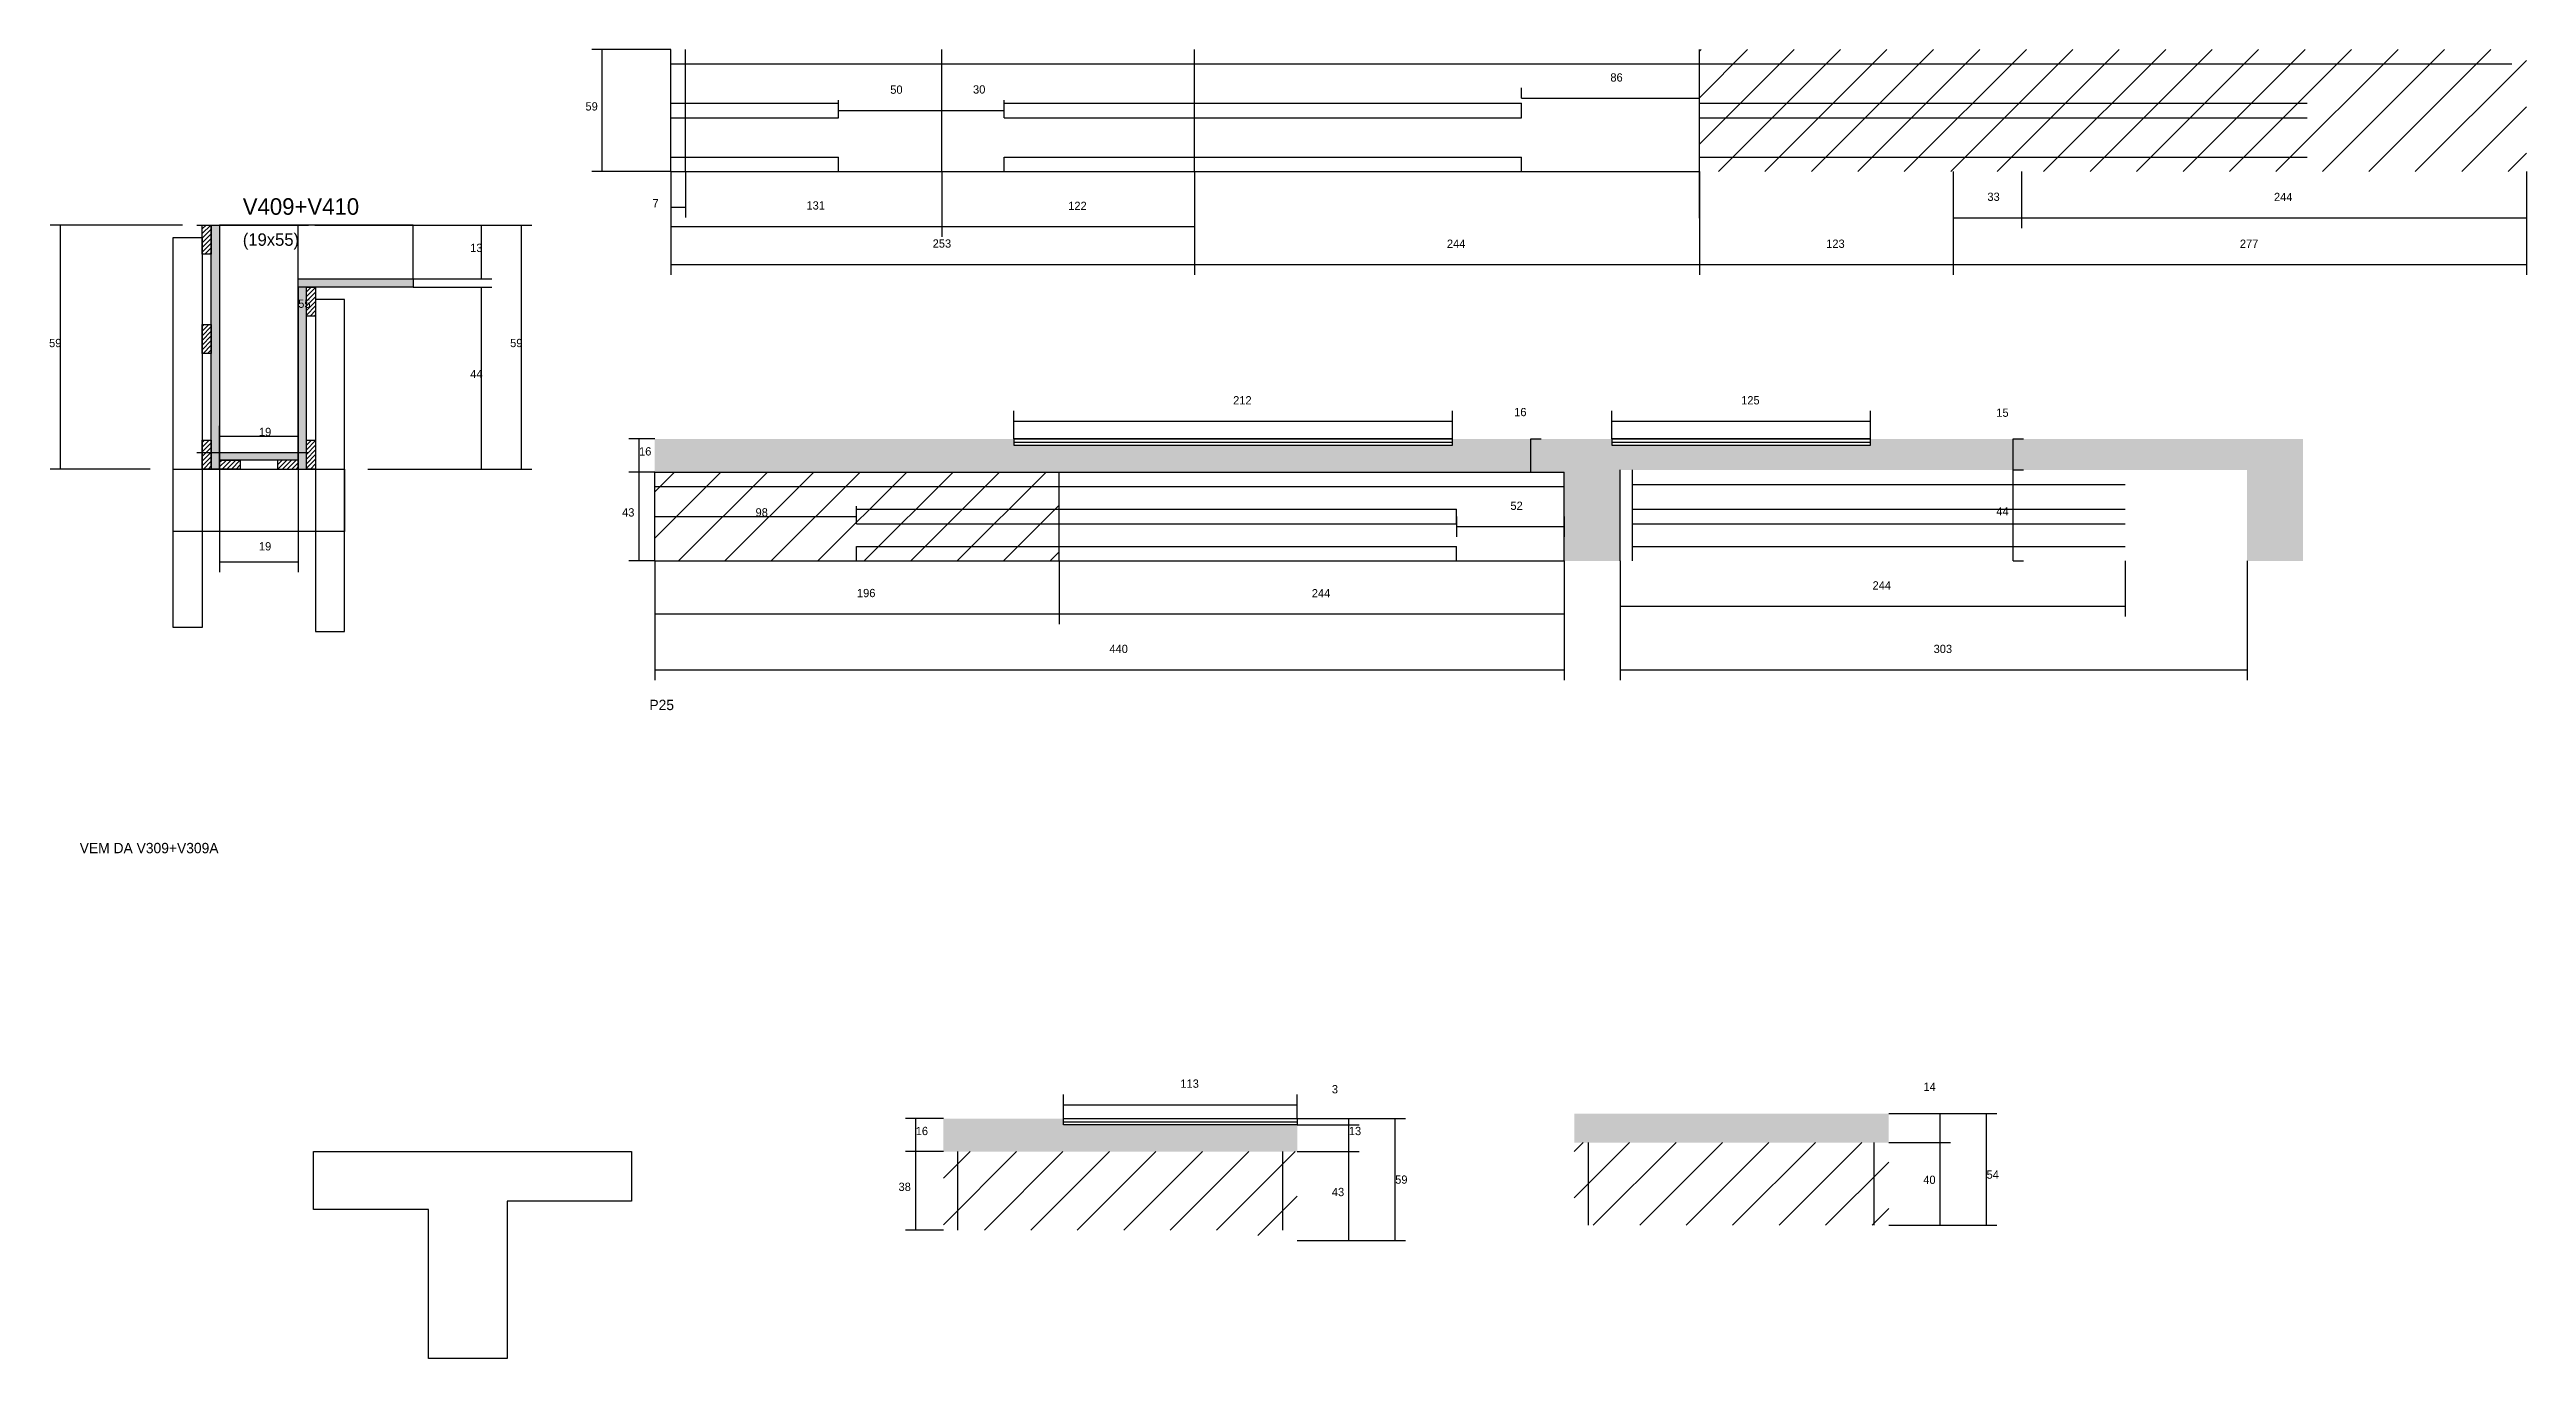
# Model space of a CAD drawing. Header units: metres. Extents: x 3196 to 4393, y 2890 to 3523.
import ezdxf

# ---------------------------------------------------------------- set-up
doc = ezdxf.new("R2010")
doc.units = ezdxf.units.M
for name, color, linetype in [('CONCRETO', 251, 'Continuous'), ('COTA', 241, 'Continuous'), ('Cota Seção (2x)', 4, 'Continuous'), ('Hachura', 253, 'Continuous'), ('Madeira', 126, 'Continuous'), ('NOMENCLATURA', 7, 'Continuous'), ('Painéis', 200, 'Continuous'), ('REAPROVEITAMENTO', 251, 'Continuous'), ('SARR_2.2x7', 40, 'Continuous'), ('SARR_3.5x7', 81, 'Continuous'), ('SARR_EDITAR', 141, 'Continuous'), ('Texto Seção', 7, 'Continuous')]:
    doc.layers.add(name, color=color, linetype=linetype)

msp = doc.modelspace()

# ---------------------------------------------------------------- hatches: boundary and pattern name
at = {"layer": 'COTA'}
h = msp.add_hatch(dxfattribs=at)
h.set_pattern_fill('AR-CONC', scale=0.03)
h.paths.add_polyline_path([(4285.1, 3327.5), (4285.1, 3327.5), (4285.1, 3327.5), (4285.1, 3334.5), (4285.1, 3334.5), (4076.1, 3334.5), (4076.1, 3334.5), (4076.1, 3331.5), (4076.1, 3331.5), (3951.1, 3331.5), (3951.1, 3331.5), (3951.1, 3334.5), (3951.1, 3334.5), (3874.1, 3334.5), (3874.1, 3334.5), (3874.1, 3331.5), (3874.1, 3331.5), (3662.1, 3331.5), (3662.1, 3331.5), (3662.1, 3334.5), (3662.1, 3334.5), (3488.6, 3334.5), (3488.6, 3334.5), (3488.6, 3318.5), (3488.6, 3318.5), (3876.1, 3318.5), (3876.1, 3318.5), (3928.1, 3318.5), (3928.1, 3318.5), (3928.1, 3275.5), (3928.1, 3275.5), (3955.1, 3275.5), (3955.1, 3275.5), (3955.1, 3319.5), (3955.1, 3319.5), (4258.1, 3319.5), (4258.1, 3319.5), (4258.1, 3275.5), (4258.1, 3275.5), (4285.1, 3275.5), (4285.1, 3275.5), (4285.1, 3327.5)])
h = msp.add_hatch(dxfattribs=at)
h.set_pattern_fill('AR-CONC', scale=0.03)
h.paths.add_polyline_path([(3906, 3287.7), (3926.8, 3303.1), (3926.8, 3303.1), (3906, 3287.7)])
h = msp.add_hatch(dxfattribs=at)
h.set_pattern_fill('AR-CONC', scale=0.03)
h.paths.add_polyline_path([(3799.1, 3002.9), (3686.1, 3002.9), (3686.1, 3002.9), (3686.1, 3005.9), (3686.1, 3005.9), (3628.1, 3005.9), (3628.1, 3005.9), (3628.1, 2989.9), (3628.1, 2989.9), (3799.1, 2989.9), (3799.1, 2989.9), (3799.1, 3002.9)])
h = msp.add_hatch(dxfattribs=at)
h.set_pattern_fill('AR-CONC', scale=0.03)
h.paths.add_polyline_path([(4084.9, 3008.3), (3932.9, 3008.3), (3932.9, 3008.3), (3932.9, 2994.3), (3932.9, 2994.3), (4084.9, 2994.3), (4084.9, 2994.3), (4084.9, 3008.3)])
at = {"layer": 'Hachura'}
h = msp.add_hatch(dxfattribs=at)
h.set_pattern_fill('ANSI31', scale=0.5)
h.paths.add_polyline_path([(3274.3, 3423.9), (3269.9, 3423.9), (3269.9, 3423.9), (3269.9, 3437.9), (3269.9, 3437.9), (3274.3, 3437.9), (3274.3, 3437.9), (3274.3, 3423.9)])
h = msp.add_hatch(color=8, dxfattribs=at)
h.dxf.hatch_style = 1
h.paths.add_polyline_path([(3274.3, 3437.9), (3278.3, 3437.9), (3278.3, 3437.9), (3278.3, 3319.9), (3278.3, 3319.9), (3274.3, 3319.9), (3274.3, 3319.9), (3274.3, 3437.9)])
h = msp.add_hatch(color=8, dxfattribs=at)
h.dxf.hatch_style = 1
h.paths.add_polyline_path([(3316.3, 3407.9), (3316.3, 3411.9), (3316.3, 3411.9), (3371.9, 3411.9), (3371.9, 3411.9), (3371.9, 3407.9), (3371.9, 3407.9), (3316.3, 3407.9)])
h = msp.add_hatch(color=8, dxfattribs=at)
h.dxf.hatch_style = 1
h.paths.add_polyline_path([(3316.3, 3407.9), (3320.3, 3407.9), (3320.3, 3407.9), (3320.3, 3319.9), (3320.3, 3319.9), (3316.3, 3319.9), (3316.3, 3319.9), (3316.3, 3407.9)])
h = msp.add_hatch(dxfattribs=at)
h.set_pattern_fill('ANSI31', scale=0.5)
h.paths.add_polyline_path([(3324.7, 3393.9), (3320.3, 3393.9), (3320.3, 3393.9), (3320.3, 3407.9), (3320.3, 3407.9), (3324.7, 3407.9), (3324.7, 3407.9), (3324.7, 3393.9)])
h = msp.add_hatch(dxfattribs=at)
h.set_pattern_fill('ANSI31', scale=0.5)
h.paths.add_polyline_path([(3274.3, 3375.8), (3269.9, 3375.8), (3269.9, 3375.8), (3269.9, 3389.8), (3269.9, 3389.8), (3274.3, 3389.8), (3274.3, 3389.8), (3274.3, 3375.8)])
h = msp.add_hatch(dxfattribs=at)
h.set_pattern_fill('ANSI31', scale=0.5)
h.paths.add_polyline_path([(3274.3, 3319.9), (3269.9, 3319.9), (3269.9, 3319.9), (3269.9, 3333.9), (3269.9, 3333.9), (3274.3, 3333.9), (3274.3, 3333.9), (3274.3, 3319.9)])
h = msp.add_hatch(color=8, dxfattribs=at)
h.dxf.hatch_style = 1
h.paths.add_polyline_path([(3278.3, 3324.3), (3278.3, 3327.9), (3278.3, 3327.9), (3316.3, 3327.9), (3316.3, 3327.9), (3316.3, 3324.3), (3316.3, 3324.3), (3278.3, 3324.3)])
h = msp.add_hatch(dxfattribs=at)
h.set_pattern_fill('ANSI31', scale=0.5)
h.paths.add_polyline_path([(3324.7, 3319.9), (3320.3, 3319.9), (3320.3, 3319.9), (3320.3, 3333.9), (3320.3, 3333.9), (3324.7, 3333.9), (3324.7, 3333.9), (3324.7, 3319.9)])
h = msp.add_hatch(dxfattribs=at)
h.set_pattern_fill('ANSI31', scale=0.5)
h.paths.add_polyline_path([(3278.3, 3319.9), (3278.3, 3324.3), (3278.3, 3324.3), (3288.3, 3324.3), (3288.3, 3324.3), (3288.3, 3319.9), (3288.3, 3319.9), (3278.3, 3319.9)])
h = msp.add_hatch(dxfattribs=at)
h.set_pattern_fill('ANSI31', scale=0.5)
h.paths.add_polyline_path([(3316.3, 3319.9), (3316.3, 3324.3), (3316.3, 3324.3), (3306.3, 3324.3), (3306.3, 3324.3), (3306.3, 3319.9), (3306.3, 3319.9), (3316.3, 3319.9)])
at = {"layer": 'REAPROVEITAMENTO'}
h = msp.add_hatch(dxfattribs=at)
h.set_pattern_fill('ANSI31', scale=5)
h.paths.add_polyline_path([(3993.4, 3522.8), (3993.4, 3463.8), (3993.4, 3463.8), (4393.1, 3463.8), (4393.1, 3463.8), (4393.1, 3522.8), (4393.1, 3522.8), (3993.4, 3522.8)])
h = msp.add_hatch(dxfattribs=at)
h.set_pattern_fill('ANSI31', scale=5)
h.paths.add_polyline_path([(3684.1, 3275.5), (3684.1, 3318.5), (3684.1, 3318.5), (3488.6, 3318.5), (3488.6, 3318.5), (3488.6, 3275.5), (3488.6, 3275.5), (3684.1, 3275.5)])
h = msp.add_hatch(dxfattribs=at)
h.set_pattern_fill('ANSI31', scale=5)
h.paths.add_polyline_path([(4084.9, 2954.3), (4084.9, 2994.3), (4084.9, 2994.3), (3932.9, 2994.3), (3932.9, 2994.3), (3932.9, 2954.3), (3932.9, 2954.3), (4084.9, 2954.3)])
h = msp.add_hatch(dxfattribs=at)
h.set_pattern_fill('ANSI31', scale=5)
h.paths.add_polyline_path([(3628.1, 2951.9), (3780.1, 2951.9), (3780.1, 2951.9), (3780.1, 2946.9), (3780.1, 2946.9), (3799.1, 2946.9), (3799.1, 2946.9), (3799.1, 2989.9), (3799.1, 2989.9), (3628.1, 2989.9), (3628.1, 2989.9), (3628.1, 2951.9)])

# ---------------------------------------------------------------- linework, layer by layer
at = {"layer": 'CONCRETO'}
for points in [[(3371.9, 3411.9), (3371.9, 3437.9), (3316.3, 3437.9), (3316.3, 3437.9), (3278.3, 3437.9), (3278.3, 3327.9), (3316.3, 3327.9), (3316.3, 3411.9)], [(3323.7, 2961.9), (3323.7, 2989.9), (3477.3, 2989.9), (3477.3, 2965.9), (3417.3, 2965.9), (3417.3, 2889.9), (3379.3, 2889.9), (3379.3, 2961.9)]]:
    msp.add_lwpolyline(points, close=True, dxfattribs=at)
at = {"layer": 'COTA'}
for p, q in [((3496.4, 3522.8), (3458.2, 3522.8)), ((3463.2, 3463.8), (3463.2, 3522.8)), ((3577.4, 3493.3), (3577.4, 3498.3)), ((3627.4, 3493.3), (3627.4, 3498.3)), ((3627.4, 3493.3), (3627.4, 3498.3)), ((3657.4, 3493.3), (3657.4, 3498.3)), ((3907.4, 3499.2), (3907.4, 3504.2)), ((3907.4, 3499.2), (3993.4, 3499.2)), ((3993.4, 3499.2), (3993.4, 3504.2)), ((3577.4, 3493.3), (3627.4, 3493.3)), ((3627.4, 3493.3), (3657.4, 3493.3)), ((3496.4, 3463.8), (3458.2, 3463.8)), ((3496.4, 3463.8), (3496.4, 3432.2)), ((3496.4, 3463.8), (3496.4, 3413.8)), ((3496.4, 3463.8), (3496.4, 3441.5)), ((3503.4, 3463.8), (3503.4, 3441.5)), ((3627.4, 3463.8), (3627.4, 3432.2)), ((3627.4, 3463.8), (3627.4, 3432.2)), ((3749.4, 3463.8), (3749.4, 3432.2)), ((3749.4, 3463.8), (3749.4, 3413.8)), ((3749.4, 3463.8), (3749.4, 3413.8)), ((3993.4, 3463.8), (3993.4, 3413.8)), ((4116.1, 3463.8), (4116.1, 3413.8)), ((4116.1, 3463.8), (4116.1, 3436.4)), ((4116.1, 3463.8), (4116.1, 3413.8)), ((4149.1, 3463.8), (4149.1, 3436.4)), ((4149.1, 3463.8), (4149.1, 3436.4)), ((4393.1, 3463.8), (4393.1, 3413.8)), ((4393.1, 3463.8), (4393.1, 3436.4)), ((3260.3, 3437.9), (3196.4, 3437.9)), ((3201.4, 3319.9), (3201.4, 3437.9)), ((3324.3, 3437.9), (3429.2, 3437.9)), ((3371.9, 3437.9), (3409.9, 3437.9)), ((3404.9, 3411.9), (3404.9, 3437.9)), ((3424.2, 3319.9), (3424.2, 3437.9)), ((3496.4, 3446.5), (3503.4, 3446.5)), ((3496.4, 3437.2), (3627.4, 3437.2)), ((3627.4, 3437.2), (3749.4, 3437.2)), ((3993.4, 3441.3), (3993.4, 3413.8)), ((4116.1, 3441.4), (4149.1, 3441.4)), ((4149.1, 3441.4), (4393.1, 3441.4)), ((3371.9, 3411.9), (3409.9, 3411.9)), ((3496.4, 3418.8), (3749.4, 3418.8)), ((3749.4, 3418.8), (3993.4, 3418.8)), ((3993.4, 3418.8), (4116.1, 3418.8)), ((4116.1, 3418.8), (4393.1, 3418.8)), ((3371.9, 3407.9), (3409.9, 3407.9)), ((3404.9, 3319.9), (3404.9, 3407.9)), ((3662.1, 3334.5), (3662.1, 3348.1)), ((3662.1, 3343.1), (3874.1, 3343.1)), ((3874.1, 3334.5), (3874.1, 3348.1)), ((3951.1, 3334.5), (3951.1, 3348.1)), ((3951.1, 3343.1), (4076.1, 3343.1)), ((4076.1, 3334.5), (4076.1, 3348.1)), ((3488.6, 3334.5), (3476, 3334.5)), ((3481, 3318.5), (3481, 3334.5)), ((3912, 3318.5), (3912, 3334.5)), ((3912, 3334.5), (3917, 3334.5)), ((4145, 3319.5), (4145, 3334.5)), ((4145, 3334.5), (4150, 3334.5)), ((3244.7, 3319.9), (3196.4, 3319.9)), ((3278.3, 3319.9), (3278.3, 3270.1)), ((3316.3, 3319.9), (3316.3, 3270.1)), ((3349.9, 3319.9), (3429.2, 3319.9)), ((3349.9, 3319.9), (3409.9, 3319.9)), ((3488.6, 3318.5), (3476, 3318.5)), ((3488.6, 3318.5), (3476, 3318.5)), ((3481, 3275.5), (3481, 3318.5)), ((3912, 3318.5), (3917, 3318.5)), ((4145, 3319.5), (4150, 3319.5)), ((4145, 3275.5), (4145, 3319.5)), ((4145, 3319.5), (4150, 3319.5)), ((3488.6, 3295.9), (3488.6, 3302)), ((3488.6, 3297), (3586.1, 3297)), ((3586.1, 3295.9), (3586.1, 3302)), ((3876.1, 3297), (3876.1, 3287.1)), ((3876.1, 3292.1), (3928.1, 3292.1)), ((3928.1, 3297), (3928.1, 3287.1)), ((3278.3, 3275.1), (3316.3, 3275.1)), ((3488.6, 3275.5), (3476, 3275.5)), ((3488.6, 3275.5), (3488.6, 3244.9)), ((3488.6, 3275.5), (3488.6, 3217.8)), ((3684.1, 3275.5), (3684.1, 3244.9)), ((3684.1, 3275.5), (3684.1, 3244.9)), ((3928.1, 3275.5), (3928.1, 3244.9)), ((3928.1, 3275.5), (3928.1, 3217.8)), ((3955.1, 3275.5), (3955.1, 3248.6)), ((3955.1, 3275.5), (3955.1, 3217.8)), ((4145, 3275.5), (4150, 3275.5)), ((4199.1, 3275.5), (4199.1, 3248.6)), ((4258.1, 3275.5), (4258.1, 3217.8)), ((3488.6, 3249.9), (3684.1, 3249.9)), ((3684.1, 3249.9), (3928.1, 3249.9)), ((3955.1, 3253.6), (4199.1, 3253.6)), ((3488.6, 3222.8), (3928.1, 3222.8)), ((3955.1, 3222.8), (4258.1, 3222.8)), ((3686.1, 3005.9), (3686.1, 3017.6)), ((3799.1, 3005.9), (3799.1, 3017.6)), ((3628.1, 3005.9), (3609.7, 3005.9)), ((3614.7, 2989.9), (3614.7, 3005.9)), ((3686.1, 3012.6), (3799.1, 3012.6)), ((3799.1, 3005.9), (3851.4, 3005.9)), ((3799.1, 3005.9), (3829, 3005.9)), ((3824, 3002.9), (3824, 3005.9)), ((3846.4, 2946.9), (3846.4, 3005.9)), ((4084.9, 3008.3), (4137.2, 3008.3)), ((4084.9, 3008.3), (4114.7, 3008.3)), ((4109.7, 2994.3), (4109.7, 3008.3)), ((4132.2, 2954.3), (4132.2, 3008.3)), ((3799.1, 3002.9), (3829, 3002.9)), ((3799.1, 3002.9), (3829, 3002.9)), ((3824, 2989.9), (3824, 3002.9)), ((4084.9, 2994.3), (4114.7, 2994.3)), ((4084.9, 2994.3), (4114.7, 2994.3)), ((4109.7, 2954.3), (4109.7, 2994.3)), ((3628.1, 2989.9), (3609.7, 2989.9)), ((3628.1, 2989.9), (3609.7, 2989.9)), ((3614.7, 2951.9), (3614.7, 2989.9)), ((3799.1, 2989.9), (3829, 2989.9)), ((3799.1, 2989.9), (3829, 2989.9)), ((3824, 2946.9), (3824, 2989.9)), ((3628.1, 2951.9), (3609.7, 2951.9)), ((3799.1, 2946.9), (3829, 2946.9)), ((3799.1, 2946.9), (3851.4, 2946.9)), ((4084.9, 2954.3), (4114.7, 2954.3)), ((4084.9, 2954.3), (4137.2, 2954.3))]:
    msp.add_line(p, q, dxfattribs=at)
at = {"layer": 'Cota Seção (2x)'}
for p, q in [((3267.3, 3437.9), (3321.3, 3437.9)), ((3316.3, 3327.9), (3316.3, 3437.9)), ((3278.3, 3319.9), (3278.3, 3340.9)), ((3316.3, 3319.9), (3316.3, 3340.9)), ((3267.3, 3327.9), (3321.3, 3327.9)), ((3278.3, 3335.9), (3316.3, 3335.9))]:
    msp.add_line(p, q, dxfattribs=at)
at = {"layer": 'Madeira'}
for points in [[(3274.3, 3423.9), (3269.9, 3423.9), (3269.9, 3437.9), (3274.3, 3437.9)], [(3324.7, 3393.9), (3320.3, 3393.9), (3320.3, 3407.9), (3324.7, 3407.9)], [(3274.3, 3375.8), (3269.9, 3375.8), (3269.9, 3389.8), (3274.3, 3389.8)], [(3274.3, 3319.9), (3269.9, 3319.9), (3269.9, 3333.9), (3274.3, 3333.9)], [(3324.7, 3319.9), (3320.3, 3319.9), (3320.3, 3333.9), (3324.7, 3333.9)], [(3278.3, 3319.9), (3278.3, 3324.3), (3288.3, 3324.3), (3288.3, 3319.9)], [(3316.3, 3319.9), (3316.3, 3324.3), (3306.3, 3324.3), (3306.3, 3319.9)]]:
    msp.add_lwpolyline(points, close=True, dxfattribs=at)
at = {"layer": 'Painéis'}
for p, q in [((3496.4, 3463.8), (3496.4, 3522.8)), ((3627.4, 3463.8), (3627.4, 3522.8)), ((3749.4, 3463.8), (3749.4, 3522.8)), ((3993.4, 3441.3), (3993.4, 3522.8)), ((3496.4, 3463.8), (3993.4, 3463.8)), ((3316.3, 3411.9), (3371.9, 3411.9)), ((3278.3, 3327.9), (3316.3, 3327.9)), ((3662.1, 3334.5), (3874.1, 3334.5)), ((3662.1, 3331.5), (3874.1, 3331.5)), ((3951.1, 3334.5), (4076.1, 3334.5)), ((3951.1, 3331.5), (4076.1, 3331.5)), ((3488.6, 3318.5), (3876.1, 3318.5)), ((3488.6, 3275.5), (3488.6, 3318.5)), ((3684.1, 3275.5), (3684.1, 3318.5)), ((3876.1, 3318.5), (3928.1, 3318.5)), ((3928.1, 3275.5), (3928.1, 3318.5)), ((3955.1, 3275.5), (3955.1, 3319.5)), ((3488.6, 3275.5), (3928.1, 3275.5))]:
    msp.add_line(p, q, dxfattribs=at)
for points in [[(3274.3, 3437.9), (3278.3, 3437.9), (3278.3, 3319.9), (3274.3, 3319.9)], [(3316.3, 3407.9), (3316.3, 3411.9), (3371.9, 3411.9), (3371.9, 3407.9)], [(3320.3, 3407.9), (3316.3, 3407.9), (3316.3, 3319.9), (3320.3, 3319.9)], [(3278.3, 3324.3), (3278.3, 3327.9), (3316.3, 3327.9), (3316.3, 3324.3)], [(3874.1, 3334.5), (3662.1, 3334.5), (3662.1, 3331.5), (3874.1, 3331.5)], [(4076.1, 3334.5), (3951.1, 3334.5), (3951.1, 3331.5), (4076.1, 3331.5)], [(3686.1, 3005.9), (3799.1, 3005.9), (3799.1, 3002.9), (3686.1, 3002.9)]]:
    msp.add_lwpolyline(points, close=True, dxfattribs=at)
at = {"layer": 'SARR_2.2x7'}
for p, q in [((3503.4, 3463.8), (3503.4, 3522.8)), ((3496.4, 3515.8), (3749.4, 3515.8)), ((3749.4, 3515.8), (4116.1, 3515.8)), ((4116.1, 3515.8), (4386.1, 3515.8)), ((3496.4, 3496.8), (3577.4, 3496.8)), ((3577.4, 3489.8), (3577.4, 3496.8)), ((3657.4, 3496.8), (3749.4, 3496.8)), ((3657.4, 3489.8), (3657.4, 3496.8)), ((3749.4, 3496.8), (3907.4, 3496.8)), ((3907.4, 3489.8), (3907.4, 3496.8)), ((3993.4, 3496.8), (4116.1, 3496.8)), ((3993.4, 3489.8), (3993.4, 3496.8)), ((4116.1, 3496.8), (4287.1, 3496.8)), ((3496.4, 3489.8), (3577.4, 3489.8)), ((3657.4, 3489.8), (3749.4, 3489.8)), ((3749.4, 3489.8), (3907.4, 3489.8)), ((3993.4, 3489.8), (4116.1, 3489.8)), ((4116.1, 3489.8), (4287.1, 3489.8)), ((3496.4, 3470.8), (3577.4, 3470.8)), ((3577.4, 3463.8), (3577.4, 3470.8)), ((3657.4, 3470.8), (3749.4, 3470.8)), ((3657.4, 3463.8), (3657.4, 3470.8)), ((3749.4, 3470.8), (3907.4, 3470.8)), ((3749.4, 3463.8), (3907.4, 3463.8)), ((3907.4, 3463.8), (3907.4, 3470.8)), ((3993.4, 3470.8), (4116.1, 3470.8)), ((3993.4, 3463.8), (3993.4, 3470.8)), ((4116.1, 3470.8), (4287.1, 3470.8)), ((3961.1, 3275.5), (3961.1, 3319.5)), ((3488.6, 3311.5), (3684.1, 3311.5)), ((3684.1, 3311.5), (3876.1, 3311.5)), ((3876.1, 3311.5), (3928.1, 3311.5)), ((3961.1, 3312.5), (4199.1, 3312.5)), ((3586.1, 3293.5), (3586.1, 3300.5)), ((3586.1, 3300.5), (3684.1, 3300.5)), ((3586.1, 3293.5), (3684.1, 3293.5)), ((3684.1, 3300.5), (3876.1, 3300.5)), ((3684.1, 3293.5), (3876.1, 3293.5)), ((3876.1, 3293.5), (3876.1, 3300.5)), ((3961.1, 3300.5), (4199.1, 3300.5)), ((3961.1, 3293.5), (4199.1, 3293.5)), ((3586.1, 3275.5), (3586.1, 3282.5)), ((3586.1, 3282.5), (3684.1, 3282.5)), ((3684.1, 3282.5), (3876.1, 3282.5)), ((3876.1, 3275.5), (3876.1, 3282.5)), ((3961.1, 3282.5), (4199.1, 3282.5)), ((3939.9, 2954.3), (3939.9, 2994.3)), ((4077.9, 2954.3), (4077.9, 2994.3)), ((3635.1, 2951.9), (3635.1, 2989.9)), ((3792.1, 2951.9), (3792.1, 2989.9))]:
    msp.add_line(p, q, dxfattribs=at)
at = {"layer": 'SARR_3.5x7'}
for points in [[(3255.9, 3431.9), (3269.9, 3431.9), (3269.9, 3243.4), (3255.9, 3243.4)], [(3338.7, 3401.9), (3324.7, 3401.9), (3324.7, 3241.4), (3338.7, 3241.4)], [(3255.9, 3319.9), (3338.7, 3319.9), (3338.7, 3289.8), (3255.9, 3289.8)]]:
    msp.add_lwpolyline(points, close=True, dxfattribs=at)
at = {"layer": 'SARR_EDITAR'}
for p, q in [((3662.1, 3333), (3874.1, 3333)), ((3951.1, 3333), (4076.1, 3333)), ((3686.1, 3004.4), (3799.1, 3004.4))]:
    msp.add_line(p, q, dxfattribs=at)

# ---------------------------------------------------------------- texts
at = {"layer": 'COTA'}
for s, p in [('86', (3950.4, 3507.3)), ('59', (3455.1, 3493.3)), ('50', (3602.4, 3501.4)), ('30', (3642.4, 3501.5)), ('7', (3487.5, 3446.5)), ('131', (3561.9, 3445.4)), ('122', (3688.4, 3445.2)), ('33', (4132.6, 3449.6)), ('244', (4271.1, 3449.5)), ('13', (3399.4, 3424.9)), ('253', (3622.9, 3427)), ('244', (3871.4, 3426.9)), ('123', (4054.7, 3426.9)), ('277', (4254.6, 3426.9)), ('59', (3195.9, 3378.9)), ('59', (3418.7, 3378.9)), ('44', (3399.4, 3363.9)), ('212', (3768.1, 3351.2)), ('125', (4013.6, 3351.2)), ('16', (3903.9, 3345.5)), ('15', (4136.9, 3345.2)), ('16', (3481, 3326.5)), ('52', (3902.1, 3300.2)), ('43', (3472.8, 3297)), ('98', (3537.3, 3297)), ('44', (4136.9, 3297.5)), ('19', (3297.3, 3280.6)), ('196', (3586.3, 3258)), ('244', (3806.1, 3257.9)), ('244', (4077.1, 3261.7)), ('440', (3708.3, 3231)), ('303', (4106.6, 3231)), ('113', (3742.6, 3020.8)), ('3', (3815.8, 3018.1)), ('14', (4101.7, 3019.3)), ('16', (3614.7, 2997.9)), ('13', (3824, 2997.9)), ('54', (4132.2, 2976.8)), ('38', (3606.4, 2970.9)), ('43', (3815.8, 2968.4)), ('59', (3846.4, 2974.4)), ('40', (4101.6, 2974.3))]:
    msp.add_text(s, height=4, dxfattribs=at).set_placement(p)
at = {"layer": 'Cota Seção (2x)'}
for s, p in [('55', (3316.3, 3397.9)), ('19', (3297.3, 3335.9))]:
    msp.add_text(s, height=4, dxfattribs=at).set_placement(p)
at = {"layer": 'NOMENCLATURA'}
msp.add_text('P25', height=5, dxfattribs=at).set_placement((3486, 3203.4))
at = {"layer": 'Texto Seção'}
for s, height, p in [('V409+V410', 8, (3289.5, 3442.9)), ('(19x55)', 6, (3289.5, 3427.9)), ('VEM DA V309+V309A', 5, (3210.7, 3134.2))]:
    msp.add_text(s, height=height, dxfattribs=at).set_placement(p)

doc.saveas('drawing.dxf')
